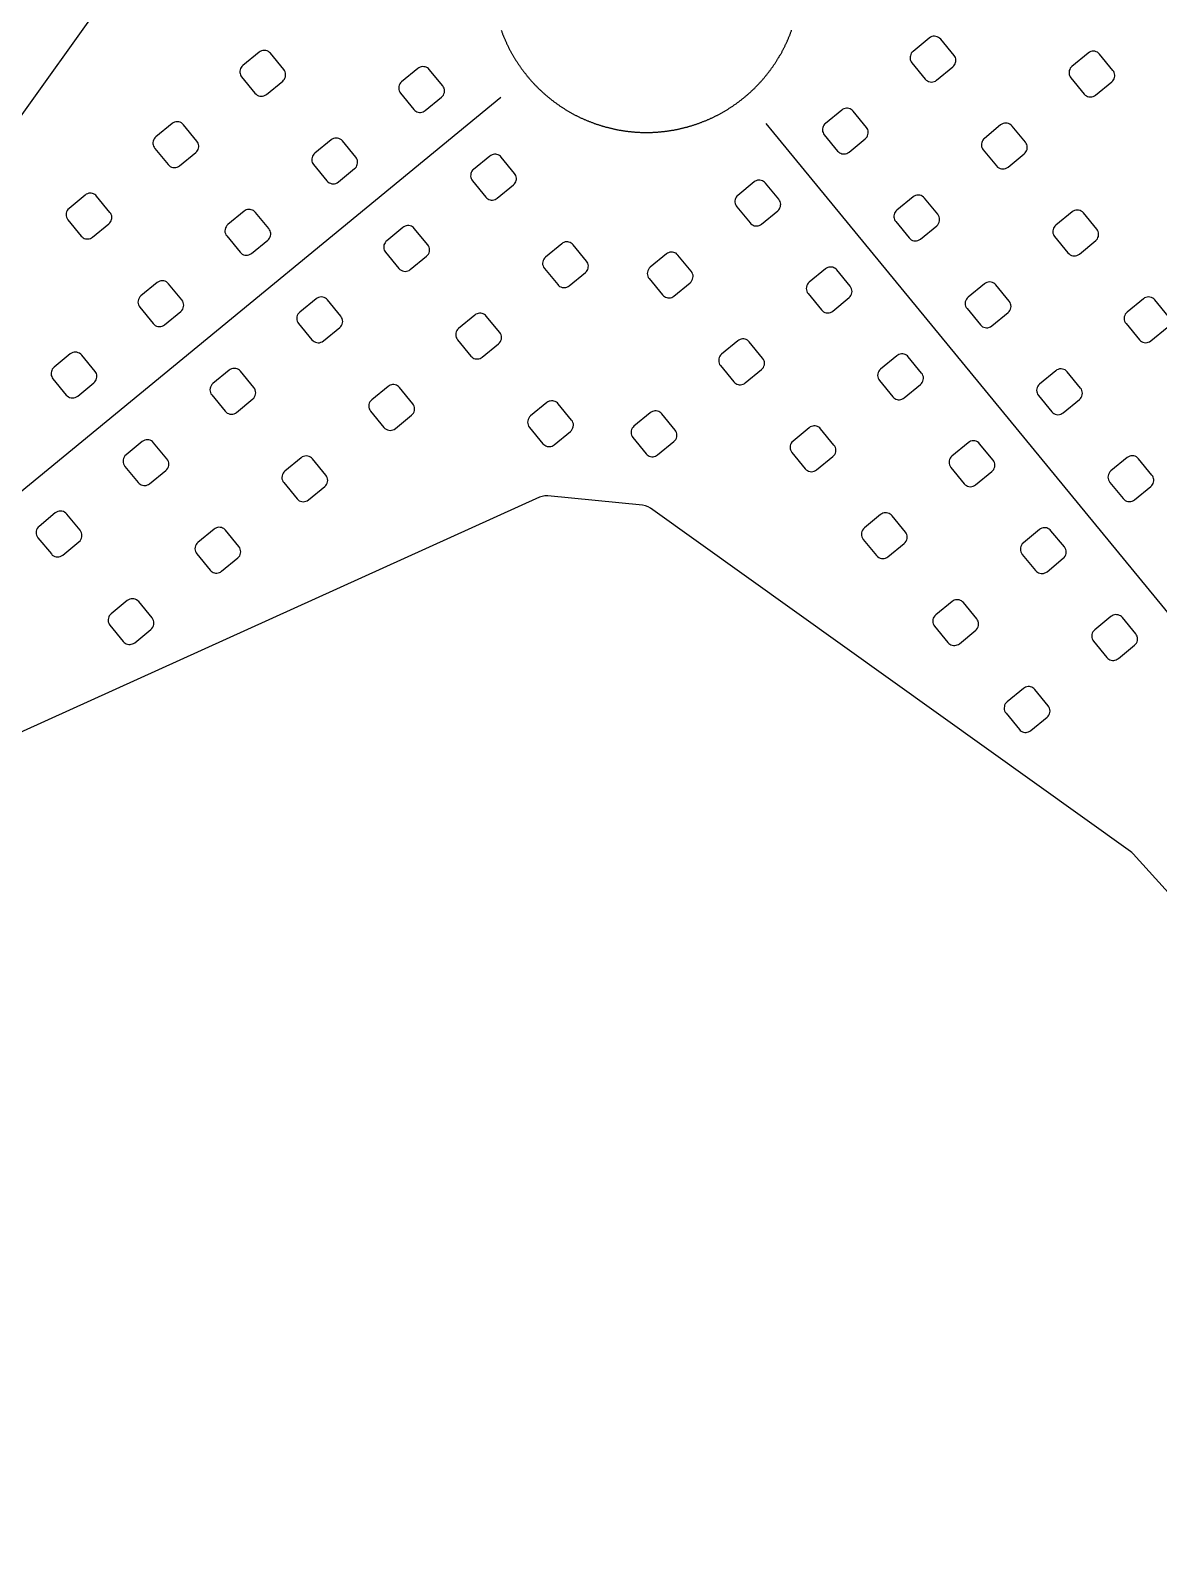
# Model space of a CAD drawing. Header units: millimetres. Extents: x -573 to 573, y -334 to 241.
# Drawn here: x 255.8 to 395.1, y -195 to -6.5 of the extents above; entities that cross this region are included whole.
import ezdxf

# ---------------------------------------------------------------- set-up
doc = ezdxf.new("R2010")
doc.units = ezdxf.units.MM
doc.layers.add('LED_STRIP', color=30, linetype='Continuous')
doc.layers.add('OUTLINE', color=7, linetype='Continuous')

msp = doc.modelspace()

# ---------------------------------------------------------------- linework, layer by layer
at = {"layer": 'LED_STRIP'}
for points in [[(313.87, -14.75), (102.22, -188.61)], [(346.59, -17.96), (520.44, -229.61)]]:
    msp.add_lwpolyline(points, dxfattribs=at)
at = {"layer": 'OUTLINE'}
for points in [[(223.99, -59.8), (266.38, -0.5)], [(313.91, -6.44), (313.93, -6.52), (313.96, -6.59), (313.99, -6.67), (314.02, -6.75), (314.05, -6.83), (314.08, -6.9), (314.11, -6.98), (314.14, -7.06), (314.17, -7.14), (314.2, -7.21), (314.24, -7.29), (314.27, -7.37), (314.3, -7.44), (314.33, -7.52), (314.37, -7.6), (314.4, -7.67), (314.43, -7.75), (314.47, -7.82), (314.5, -7.9), (314.54, -7.98), (314.57, -8.05), (314.61, -8.13), (314.64, -8.2), (314.68, -8.28), (314.71, -8.35), (314.75, -8.43), (314.79, -8.5), (314.82, -8.57), (314.86, -8.65), (314.9, -8.72), (314.94, -8.8), (314.98, -8.87), (315.02, -8.94), (315.05, -9.02), (315.09, -9.09), (315.13, -9.16), (315.17, -9.24), (315.21, -9.31), (315.26, -9.38), (315.3, -9.45), (315.34, -9.52), (315.38, -9.6), (315.42, -9.67), (315.46, -9.74), (315.51, -9.81), (315.55, -9.88), (315.59, -9.95), (315.64, -10.02), (315.68, -10.09), (315.72, -10.17), (315.77, -10.24), (315.81, -10.31), (315.86, -10.38), (315.9, -10.44), (315.95, -10.51), (316, -10.58), (316.04, -10.65), (316.09, -10.72), (316.14, -10.79), (316.18, -10.86), (316.23, -10.93), (316.28, -10.99), (316.33, -11.06), (316.38, -11.13), (316.42, -11.2), (316.47, -11.26), (316.52, -11.33), (316.57, -11.4), (316.62, -11.46), (316.67, -11.53), (316.72, -11.6), (316.77, -11.66), (316.82, -11.73), (316.88, -11.79), (316.93, -11.86), (316.98, -11.92), (317.03, -11.99), (317.08, -12.05), (317.14, -12.12), (317.19, -12.18), (317.24, -12.25), (317.3, -12.31), (317.35, -12.37), (317.4, -12.44), (317.46, -12.5), (317.51, -12.56), (317.57, -12.62), (317.62, -12.69), (317.68, -12.75), (317.73, -12.81), (317.79, -12.87), (317.85, -12.93), (317.9, -12.99), (317.96, -13.05), (318.02, -13.11), (318.07, -13.17), (318.13, -13.23), (318.19, -13.29), (318.25, -13.35), (318.31, -13.41), (318.37, -13.47), (318.42, -13.53), (318.48, -13.59), (318.54, -13.65), (318.6, -13.7), (318.66, -13.76), (318.72, -13.82), (318.78, -13.88), (318.84, -13.93), (318.9, -13.99), (318.97, -14.05), (319.03, -14.1), (319.09, -14.16), (319.15, -14.21), (319.21, -14.27), (319.28, -14.32), (319.34, -14.38), (319.4, -14.43), (319.46, -14.49), (319.53, -14.54), (319.59, -14.59), (319.65, -14.65), (319.72, -14.7), (319.78, -14.75), (319.85, -14.8), (319.91, -14.86), (319.98, -14.91), (320.04, -14.96), (320.11, -15.01), (320.17, -15.06), (320.24, -15.11), (320.31, -15.16), (320.37, -15.21), (320.44, -15.26), (320.5, -15.31), (320.57, -15.36), (320.64, -15.41), (320.71, -15.46), (320.77, -15.51), (320.84, -15.56), (320.91, -15.6), (320.98, -15.65), (321.05, -15.7), (321.11, -15.75), (321.18, -15.79), (321.25, -15.84), (321.32, -15.89), (321.39, -15.93), (321.46, -15.98), (321.53, -16.02), (321.6, -16.07), (321.67, -16.11), (321.74, -16.16), (321.81, -16.2), (321.88, -16.24), (321.95, -16.29), (322.02, -16.33), (322.1, -16.37), (322.17, -16.41), (322.24, -16.46), (322.31, -16.5), (322.38, -16.54), (322.46, -16.58), (322.53, -16.62), (322.6, -16.66), (322.67, -16.7), (322.75, -16.74), (322.82, -16.78), (322.89, -16.82), (322.97, -16.86), (323.04, -16.9), (323.11, -16.94), (323.19, -16.97), (323.26, -17.01), (323.34, -17.05), (323.41, -17.09), (323.48, -17.12), (323.56, -17.16), (323.63, -17.19), (323.71, -17.23), (323.78, -17.27), (323.86, -17.3), (323.94, -17.33), (324.01, -17.37), (324.09, -17.4), (324.16, -17.44), (324.24, -17.47), (324.32, -17.5), (324.39, -17.54), (324.47, -17.57), (324.55, -17.6), (324.62, -17.63), (324.7, -17.66), (324.78, -17.69), (324.85, -17.72), (324.93, -17.75), (325.01, -17.78), (325.09, -17.81), (325.16, -17.84), (325.24, -17.87), (325.32, -17.9), (325.4, -17.93), (325.48, -17.96), (325.56, -17.98), (325.63, -18.01), (325.71, -18.04), (325.79, -18.07), (325.87, -18.09), (325.95, -18.12), (326.03, -18.14), (326.11, -18.17), (326.19, -18.19), (326.27, -18.22), (326.35, -18.24), (326.43, -18.27), (326.51, -18.29), (326.58, -18.31), (326.66, -18.33), (326.74, -18.36), (326.83, -18.38), (326.91, -18.4), (326.99, -18.42), (327.07, -18.44), (327.15, -18.46), (327.23, -18.48), (327.31, -18.5), (327.39, -18.52), (327.47, -18.54), (327.55, -18.56), (327.63, -18.58), (327.71, -18.6), (327.79, -18.62), (327.88, -18.63), (327.96, -18.65), (328.04, -18.67), (328.12, -18.68), (328.2, -18.7), (328.28, -18.72), (328.36, -18.73), (328.45, -18.75), (328.53, -18.76), (328.61, -18.77), (328.69, -18.79), (328.77, -18.8), (328.86, -18.82), (328.94, -18.83), (329.02, -18.84), (329.1, -18.85), (329.18, -18.86), (329.27, -18.88), (329.35, -18.89), (329.43, -18.9), (329.51, -18.91), (329.6, -18.92), (329.68, -18.93), (329.76, -18.94), (329.84, -18.95), (329.93, -18.95), (330.01, -18.96), (330.09, -18.97), (330.18, -18.98), (330.26, -18.98), (330.34, -18.99), (330.42, -19), (330.51, -19), (330.59, -19.01), (330.67, -19.01), (330.76, -19.02), (330.84, -19.02), (330.92, -19.03), (331, -19.03), (331.09, -19.04), (331.17, -19.04), (331.25, -19.04), (331.34, -19.04), (331.42, -19.05), (331.5, -19.05), (331.59, -19.05), (331.67, -19.05), (331.75, -19.05), (331.84, -19.05), (331.92, -19.05), (332, -19.05), (332.09, -19.05), (332.17, -19.05), (332.25, -19.05), (332.33, -19.04), (332.42, -19.04), (332.5, -19.04), (332.58, -19.04), (332.67, -19.03), (332.75, -19.03), (332.83, -19.02), (332.92, -19.02), (333, -19.01), (333.08, -19.01), (333.16, -19), (333.25, -19), (333.33, -18.99), (333.41, -18.98), (333.5, -18.98), (333.58, -18.97), (333.66, -18.96), (333.74, -18.95), (333.83, -18.95), (333.91, -18.94), (333.99, -18.93), (334.07, -18.92), (334.16, -18.91), (334.24, -18.9), (334.32, -18.89), (334.4, -18.88), (334.49, -18.86), (334.57, -18.85), (334.65, -18.84), (334.73, -18.83), (334.82, -18.82), (334.9, -18.8), (334.98, -18.79), (335.06, -18.77), (335.14, -18.76), (335.23, -18.75), (335.31, -18.73), (335.39, -18.72), (335.47, -18.7), (335.55, -18.68), (335.63, -18.67), (335.72, -18.65), (335.8, -18.63), (335.88, -18.62), (335.96, -18.6), (336.04, -18.58), (336.12, -18.56), (336.2, -18.54), (336.28, -18.52), (336.36, -18.5), (336.44, -18.48), (336.53, -18.46), (336.61, -18.44), (336.69, -18.42), (336.77, -18.4), (336.85, -18.38), (336.93, -18.36), (337.01, -18.33), (337.09, -18.31), (337.17, -18.29), (337.25, -18.27), (337.33, -18.24), (337.41, -18.22), (337.48, -18.19), (337.56, -18.17), (337.64, -18.14), (337.72, -18.12), (337.8, -18.09), (337.88, -18.07), (337.96, -18.04), (338.04, -18.01), (338.12, -17.98), (338.19, -17.96), (338.27, -17.93), (338.35, -17.9), (338.43, -17.87), (338.51, -17.84), (338.59, -17.81), (338.66, -17.78), (338.74, -17.75), (338.82, -17.72), (338.89, -17.69), (338.97, -17.66), (339.05, -17.63), (339.13, -17.6), (339.2, -17.57), (339.28, -17.54), (339.36, -17.5), (339.43, -17.47), (339.51, -17.44), (339.58, -17.4), (339.66, -17.37), (339.74, -17.33), (339.81, -17.3), (339.89, -17.27), (339.96, -17.23), (340.04, -17.19), (340.11, -17.16), (340.19, -17.12), (340.26, -17.09), (340.34, -17.05), (340.41, -17.01), (340.48, -16.97), (340.56, -16.94), (340.63, -16.9), (340.71, -16.86), (340.78, -16.82), (340.85, -16.78), (340.93, -16.74), (341, -16.7), (341.07, -16.66), (341.14, -16.62), (341.22, -16.58), (341.29, -16.54), (341.36, -16.5), (341.43, -16.46), (341.5, -16.41), (341.58, -16.37), (341.65, -16.33), (341.72, -16.29), (341.79, -16.24), (341.86, -16.2), (341.93, -16.16), (342, -16.11), (342.07, -16.07), (342.14, -16.02), (342.21, -15.98), (342.28, -15.93), (342.35, -15.89), (342.42, -15.84), (342.49, -15.79), (342.56, -15.75), (342.63, -15.7), (342.69, -15.65), (342.76, -15.6), (342.83, -15.56), (342.9, -15.51), (342.97, -15.46), (343.03, -15.41), (343.1, -15.36), (343.17, -15.31), (343.23, -15.26), (343.3, -15.21), (343.37, -15.16), (343.43, -15.11), (343.5, -15.06), (343.56, -15.01), (343.63, -14.96), (343.69, -14.91), (343.76, -14.86), (343.82, -14.8), (343.89, -14.75), (343.95, -14.7), (344.02, -14.65), (344.08, -14.59), (344.14, -14.54), (344.21, -14.49), (344.27, -14.43), (344.33, -14.38), (344.4, -14.32), (344.46, -14.27), (344.52, -14.21), (344.58, -14.16), (344.64, -14.1), (344.71, -14.05), (344.77, -13.99), (344.83, -13.93), (344.89, -13.88), (344.95, -13.82), (345.01, -13.76), (345.07, -13.7), (345.13, -13.65), (345.19, -13.59), (345.25, -13.53), (345.31, -13.47), (345.36, -13.41), (345.42, -13.35), (345.48, -13.29), (345.54, -13.23), (345.6, -13.17), (345.65, -13.11), (345.71, -13.05), (345.77, -12.99), (345.82, -12.93), (345.88, -12.87), (345.94, -12.81), (345.99, -12.75), (346.05, -12.69), (346.1, -12.62), (346.16, -12.56), (346.21, -12.5), (346.27, -12.44), (346.32, -12.37), (346.38, -12.31), (346.43, -12.25), (346.48, -12.18), (346.54, -12.12), (346.59, -12.05), (346.64, -11.99), (346.69, -11.92), (346.74, -11.86), (346.8, -11.79), (346.85, -11.73), (346.9, -11.66), (346.95, -11.6), (347, -11.53), (347.05, -11.46), (347.1, -11.4), (347.15, -11.33), (347.2, -11.26), (347.25, -11.2), (347.3, -11.13), (347.34, -11.06), (347.39, -10.99), (347.44, -10.93), (347.49, -10.86), (347.54, -10.79), (347.58, -10.72), (347.63, -10.65), (347.68, -10.58), (347.72, -10.51), (347.77, -10.44), (347.81, -10.38), (347.86, -10.31), (347.9, -10.24), (347.95, -10.17), (347.99, -10.09), (348.04, -10.02), (348.08, -9.95), (348.12, -9.88), (348.16, -9.81), (348.21, -9.74), (348.25, -9.67), (348.29, -9.6), (348.33, -9.52), (348.38, -9.45), (348.42, -9.38), (348.46, -9.31), (348.5, -9.24), (348.54, -9.16), (348.58, -9.09), (348.62, -9.02), (348.66, -8.94), (348.69, -8.87), (348.73, -8.8), (348.77, -8.72), (348.81, -8.65), (348.85, -8.57), (348.88, -8.5), (348.92, -8.43), (348.96, -8.35), (348.99, -8.28), (349.03, -8.2), (349.07, -8.13), (349.1, -8.05), (349.14, -7.98), (349.17, -7.9), (349.2, -7.82), (349.24, -7.75), (349.27, -7.67), (349.31, -7.6), (349.34, -7.52), (349.37, -7.44), (349.4, -7.37), (349.44, -7.29), (349.47, -7.21), (349.5, -7.14), (349.53, -7.06), (349.56, -6.98), (349.59, -6.9), (349.62, -6.83), (349.65, -6.75), (349.68, -6.67), (349.71, -6.59), (349.74, -6.52), (349.77, -6.44)], [(396.27, -41.74), (394.62, -39.73), (394.5, -39.61), (394.36, -39.5), (394.2, -39.43), (394.2, -39.43), (394.03, -39.38), (393.86, -39.37), (393.69, -39.38), (393.52, -39.42), (393.36, -39.49), (393.22, -39.59), (391.21, -41.24), (391.08, -41.36), (390.98, -41.51), (390.91, -41.66), (390.86, -41.83), (390.84, -42.01), (390.86, -42.18), (390.9, -42.35), (390.97, -42.51), (391.07, -42.65), (392.72, -44.66), (392.84, -44.78), (392.98, -44.89), (393.14, -44.96), (393.31, -45.01), (393.48, -45.02), (393.66, -45.01), (393.82, -44.97), (393.98, -44.9), (394.13, -44.8), (396.14, -43.15)], [(511.71, -240.39), (391.95, -108.13), (391.8, -107.98), (391.63, -107.85), (332.34, -65.46), (332.04, -65.28), (331.71, -65.16), (331.37, -65.09), (319.65, -63.94), (319.3, -63.94), (318.96, -64), (318.63, -64.11), (252.23, -94.18)]]:
    msp.add_lwpolyline(points, dxfattribs=at)
for points in [[(367.76, -7.23), (367.59, -7.19), (367.41, -7.17), (367.24, -7.18), (367.07, -7.22), (366.91, -7.3), (366.77, -7.4), (364.76, -9.05), (364.65, -9.15), (364.55, -9.28), (364.48, -9.42), (364.43, -9.57), (364.4, -9.72), (364.4, -9.88), (364.42, -10.03), (364.46, -10.18), (364.53, -10.32), (364.62, -10.45), (366.27, -12.46), (366.39, -12.59), (366.54, -12.69), (366.69, -12.76), (366.86, -12.81), (367.03, -12.83), (367.21, -12.81), (367.38, -12.77), (367.54, -12.7), (367.68, -12.6), (369.69, -10.95), (369.8, -10.84), (369.9, -10.72), (369.97, -10.58), (370.02, -10.43), (370.05, -10.27), (370.05, -10.12), (370.03, -9.96), (369.99, -9.81), (369.92, -9.67), (369.83, -9.54), (368.18, -7.53), (368.05, -7.41), (367.91, -7.31), (367.76, -7.23)], [(287.24, -12.18), (287.27, -12.03), (287.27, -11.87), (287.25, -11.71), (287.21, -11.56), (287.14, -11.42), (287.05, -11.29), (285.4, -9.28), (285.28, -9.16), (285.14, -9.06), (284.98, -8.98), (284.81, -8.94), (284.64, -8.92), (284.46, -8.93), (284.29, -8.98), (284.14, -9.05), (283.99, -9.15), (281.98, -10.8), (281.87, -10.91), (281.77, -11.03), (281.7, -11.17), (281.65, -11.32), (281.62, -11.47), (281.62, -11.63), (281.64, -11.78), (281.69, -11.93), (281.75, -12.08), (281.84, -12.2), (283.49, -14.21), (283.62, -14.34), (283.76, -14.44), (283.92, -14.52), (284.08, -14.56), (284.26, -14.58), (284.43, -14.57), (284.6, -14.52), (284.76, -14.45), (284.9, -14.35), (286.91, -12.7), (287.02, -12.59), (287.12, -12.47), (287.19, -12.33), (287.24, -12.18)], [(387.22, -9.03), (387.05, -9.01), (386.87, -9.03), (386.71, -9.07), (386.55, -9.14), (386.4, -9.24), (384.39, -10.89), (384.28, -11), (384.19, -11.13), (384.11, -11.26), (384.06, -11.41), (384.03, -11.57), (384.03, -11.72), (384.05, -11.88), (384.1, -12.03), (384.17, -12.17), (384.26, -12.3), (385.91, -14.31), (386.03, -14.43), (386.17, -14.53), (386.33, -14.61), (386.49, -14.66), (386.67, -14.67), (386.84, -14.66), (387.01, -14.62), (387.17, -14.54), (387.31, -14.45), (389.32, -12.8), (389.44, -12.69), (389.53, -12.56), (389.6, -12.42), (389.66, -12.28), (389.68, -12.12), (389.69, -11.96), (389.66, -11.81), (389.62, -11.66), (389.55, -11.52), (389.46, -11.39), (387.81, -9.38), (387.69, -9.25), (387.55, -9.15), (387.39, -9.08), (387.22, -9.03)], [(306.83, -14.28), (306.88, -14.12), (306.9, -13.94), (306.88, -13.77), (306.84, -13.6), (306.77, -13.44), (306.67, -13.3), (305.02, -11.29), (304.91, -11.17), (304.78, -11.08), (304.65, -11.01), (304.5, -10.95), (304.34, -10.93), (304.19, -10.92), (304.03, -10.95), (303.88, -10.99), (303.74, -11.06), (303.61, -11.15), (301.6, -12.8), (301.48, -12.92), (301.38, -13.06), (301.3, -13.22), (301.25, -13.39), (301.24, -13.56), (301.25, -13.74), (301.29, -13.9), (301.36, -14.06), (301.46, -14.21), (303.11, -16.22), (303.22, -16.33), (303.35, -16.42), (303.49, -16.5), (303.63, -16.55), (303.79, -16.58), (303.95, -16.58), (304.1, -16.56), (304.25, -16.51), (304.39, -16.44), (304.52, -16.35), (306.53, -14.7), (306.65, -14.58), (306.76, -14.44), (306.83, -14.28)], [(356.84, -16.09), (356.68, -16.06), (356.53, -16.06), (356.37, -16.08), (356.22, -16.12), (356.08, -16.19), (355.95, -16.28), (353.94, -17.93), (353.83, -18.04), (353.73, -18.17), (353.66, -18.3), (353.61, -18.45), (353.58, -18.61), (353.58, -18.76), (353.6, -18.92), (353.65, -19.07), (353.71, -19.21), (353.8, -19.34), (355.45, -21.35), (355.56, -21.46), (355.69, -21.56), (355.83, -21.63), (355.97, -21.68), (356.13, -21.71), (356.29, -21.71), (356.44, -21.69), (356.59, -21.64), (356.73, -21.58), (356.86, -21.49), (358.87, -19.84), (358.98, -19.73), (359.08, -19.6), (359.15, -19.46), (359.2, -19.32), (359.23, -19.16), (359.23, -19), (359.21, -18.85), (359.17, -18.7), (359.1, -18.56), (359.01, -18.43), (357.36, -16.42), (357.25, -16.31), (357.12, -16.21), (356.99, -16.14), (356.84, -16.09)], [(276.51, -21), (276.54, -20.84), (276.54, -20.69), (276.52, -20.53), (276.48, -20.38), (276.41, -20.24), (276.32, -20.11), (274.67, -18.1), (274.54, -17.98), (274.4, -17.87), (274.25, -17.8), (274.08, -17.75), (273.9, -17.74), (273.73, -17.75), (273.56, -17.79), (273.4, -17.86), (273.26, -17.96), (271.25, -19.61), (271.14, -19.72), (271.04, -19.85), (270.97, -19.99), (270.92, -20.13), (270.89, -20.29), (270.89, -20.45), (270.91, -20.6), (270.95, -20.75), (271.02, -20.89), (271.11, -21.02), (272.76, -23.03), (272.88, -23.15), (273.03, -23.26), (273.18, -23.33), (273.35, -23.38), (273.52, -23.39), (273.7, -23.38), (273.87, -23.34), (274.03, -23.27), (274.17, -23.17), (276.18, -21.52), (276.29, -21.41), (276.39, -21.28), (276.46, -21.14), (276.51, -21)], [(376.57, -17.96), (376.4, -17.92), (376.23, -17.9), (376.06, -17.91), (375.89, -17.96), (375.73, -18.03), (375.58, -18.13), (373.58, -19.78), (373.46, -19.89), (373.37, -20.01), (373.29, -20.15), (373.24, -20.3), (373.22, -20.45), (373.21, -20.61), (373.23, -20.77), (373.28, -20.92), (373.35, -21.06), (373.44, -21.19), (375.09, -23.19), (375.21, -23.32), (375.35, -23.42), (375.51, -23.5), (375.68, -23.54), (375.85, -23.56), (376.02, -23.55), (376.19, -23.5), (376.35, -23.43), (376.5, -23.33), (378.5, -21.68), (378.62, -21.57), (378.71, -21.45), (378.79, -21.31), (378.84, -21.16), (378.87, -21.01), (378.87, -20.85), (378.85, -20.69), (378.8, -20.54), (378.73, -20.4), (378.64, -20.27), (376.99, -18.27), (376.87, -18.14), (376.73, -18.04), (376.57, -17.96)], [(296.13, -23), (296.16, -22.84), (296.16, -22.69), (296.14, -22.53), (296.09, -22.38), (296.03, -22.24), (295.94, -22.11), (294.29, -20.1), (294.16, -19.98), (294.02, -19.88), (293.86, -19.8), (293.7, -19.76), (293.52, -19.74), (293.35, -19.75), (293.18, -19.79), (293.02, -19.87), (292.88, -19.97), (290.87, -21.62), (290.76, -21.72), (290.66, -21.85), (290.59, -21.99), (290.54, -22.14), (290.51, -22.29), (290.51, -22.45), (290.53, -22.6), (290.57, -22.75), (290.64, -22.89), (290.73, -23.02), (292.38, -25.03), (292.5, -25.16), (292.64, -25.26), (292.8, -25.33), (292.97, -25.38), (293.14, -25.4), (293.32, -25.38), (293.49, -25.34), (293.64, -25.27), (293.79, -25.17), (295.8, -23.52), (295.91, -23.41), (296.01, -23.29), (296.08, -23.15), (296.13, -23)], [(315.75, -25), (315.78, -24.85), (315.78, -24.69), (315.76, -24.53), (315.71, -24.38), (315.64, -24.24), (315.55, -24.11), (313.9, -22.11), (313.8, -21.99), (313.67, -21.9), (313.53, -21.82), (313.38, -21.77), (313.23, -21.75), (313.07, -21.74), (312.92, -21.76), (312.77, -21.81), (312.63, -21.88), (312.5, -21.97), (310.49, -23.62), (310.37, -23.73), (310.28, -23.85), (310.21, -23.99), (310.15, -24.14), (310.13, -24.29), (310.12, -24.45), (310.15, -24.61), (310.19, -24.76), (310.26, -24.9), (310.35, -25.03), (312, -27.03), (312.11, -27.15), (312.23, -27.24), (312.37, -27.32), (312.52, -27.37), (312.67, -27.4), (312.83, -27.4), (312.99, -27.38), (313.14, -27.33), (313.28, -27.26), (313.41, -27.17), (315.42, -25.52), (315.53, -25.41), (315.62, -25.29), (315.7, -25.15), (315.75, -25)], [(346.02, -24.97), (345.86, -24.95), (345.71, -24.94), (345.55, -24.96), (345.4, -25.01), (345.26, -25.08), (345.13, -25.17), (343.12, -26.82), (343.01, -26.93), (342.92, -27.05), (342.84, -27.19), (342.79, -27.34), (342.76, -27.49), (342.76, -27.65), (342.78, -27.81), (342.83, -27.96), (342.9, -28.1), (342.99, -28.23), (344.64, -30.23), (344.74, -30.35), (344.87, -30.44), (345.01, -30.52), (345.16, -30.57), (345.31, -30.6), (345.47, -30.6), (345.62, -30.58), (345.77, -30.53), (345.91, -30.46), (346.04, -30.37), (348.05, -28.72), (348.17, -28.61), (348.26, -28.49), (348.33, -28.35), (348.39, -28.2), (348.41, -28.05), (348.42, -27.89), (348.39, -27.73), (348.35, -27.58), (348.28, -27.44), (348.19, -27.31), (346.54, -25.31), (346.43, -25.19), (346.31, -25.1), (346.17, -25.02), (346.02, -24.97)], [(265.78, -29.81), (265.81, -29.66), (265.81, -29.5), (265.79, -29.35), (265.74, -29.2), (265.67, -29.05), (265.58, -28.93), (263.93, -26.92), (263.83, -26.8), (263.7, -26.71), (263.56, -26.63), (263.41, -26.58), (263.26, -26.56), (263.1, -26.55), (262.95, -26.57), (262.8, -26.62), (262.66, -26.69), (262.53, -26.78), (260.52, -28.43), (260.39, -28.55), (260.29, -28.69), (260.22, -28.85), (260.17, -29.02), (260.15, -29.19), (260.17, -29.36), (260.21, -29.53), (260.28, -29.69), (260.38, -29.84), (262.03, -31.85), (262.14, -31.96), (262.26, -32.05), (262.4, -32.13), (262.55, -32.18), (262.71, -32.21), (262.86, -32.21), (263.02, -32.19), (263.17, -32.14), (263.31, -32.07), (263.44, -31.98), (265.45, -30.33), (265.56, -30.22), (265.65, -30.1), (265.73, -29.96), (265.78, -29.81)], [(365.75, -26.85), (365.59, -26.8), (365.41, -26.79), (365.24, -26.8), (365.07, -26.84), (364.91, -26.92), (364.77, -27.01), (362.76, -28.66), (362.64, -28.77), (362.55, -28.9), (362.48, -29.04), (362.42, -29.18), (362.4, -29.34), (362.39, -29.5), (362.42, -29.65), (362.46, -29.8), (362.53, -29.94), (362.62, -30.07), (364.27, -32.08), (364.39, -32.21), (364.53, -32.31), (364.69, -32.38), (364.86, -32.43), (365.03, -32.45), (365.21, -32.43), (365.37, -32.39), (365.53, -32.32), (365.68, -32.22), (367.69, -30.57), (367.81, -30.45), (367.91, -30.3), (367.99, -30.15), (368.03, -29.98), (368.05, -29.81), (368.04, -29.63), (367.99, -29.46), (367.92, -29.3), (367.82, -29.16), (366.17, -27.15), (366.05, -27.03), (365.91, -26.93), (365.75, -26.85)], [(285.43, -31.66), (285.43, -31.5), (285.41, -31.35), (285.36, -31.2), (285.29, -31.06), (285.2, -30.93), (283.55, -28.92), (283.44, -28.81), (283.32, -28.71), (283.18, -28.64), (283.03, -28.59), (282.88, -28.56), (282.72, -28.56), (282.57, -28.58), (282.42, -28.62), (282.27, -28.69), (282.15, -28.78), (280.14, -30.43), (280.01, -30.55), (279.91, -30.69), (279.84, -30.85), (279.79, -31.02), (279.77, -31.19), (279.78, -31.37), (279.83, -31.54), (279.9, -31.69), (280, -31.84), (281.65, -33.85), (281.77, -33.97), (281.91, -34.07), (282.07, -34.15), (282.24, -34.2), (282.41, -34.21), (282.58, -34.2), (282.75, -34.16), (282.91, -34.08), (283.06, -33.99), (285.07, -32.34), (285.18, -32.23), (285.27, -32.1), (285.35, -31.96), (285.4, -31.81), (285.43, -31.66)], [(385.39, -28.7), (385.22, -28.65), (385.05, -28.63), (384.87, -28.65), (384.7, -28.69), (384.54, -28.76), (384.4, -28.86), (382.39, -30.51), (382.28, -30.62), (382.18, -30.74), (382.11, -30.88), (382.06, -31.03), (382.03, -31.19), (382.03, -31.34), (382.05, -31.5), (382.1, -31.65), (382.16, -31.79), (382.25, -31.92), (383.9, -33.93), (384.03, -34.05), (384.17, -34.15), (384.32, -34.23), (384.49, -34.28), (384.67, -34.29), (384.84, -34.28), (385.01, -34.24), (385.17, -34.16), (385.31, -34.07), (387.32, -32.41), (387.43, -32.31), (387.53, -32.18), (387.6, -32.04), (387.65, -31.89), (387.68, -31.74), (387.68, -31.58), (387.66, -31.43), (387.62, -31.28), (387.55, -31.14), (387.46, -31.01), (385.81, -29), (385.69, -28.87), (385.54, -28.77), (385.39, -28.7)], [(305.03, -33.75), (305.05, -33.58), (305.04, -33.4), (304.99, -33.23), (304.92, -33.07), (304.82, -32.93), (303.17, -30.92), (303.06, -30.81), (302.94, -30.71), (302.8, -30.64), (302.65, -30.59), (302.5, -30.56), (302.34, -30.56), (302.18, -30.58), (302.03, -30.63), (301.89, -30.69), (301.76, -30.78), (299.76, -32.43), (299.64, -32.54), (299.55, -32.67), (299.47, -32.81), (299.42, -32.95), (299.39, -33.11), (299.39, -33.27), (299.41, -33.42), (299.46, -33.57), (299.53, -33.71), (299.62, -33.84), (301.27, -35.85), (301.39, -35.97), (301.53, -36.08), (301.69, -36.15), (301.86, -36.2), (302.03, -36.22), (302.2, -36.2), (302.37, -36.16), (302.53, -36.09), (302.67, -35.99), (304.68, -34.34), (304.81, -34.22), (304.91, -34.07), (304.99, -33.92), (305.03, -33.75)], [(324.64, -35.82), (324.66, -35.67), (324.67, -35.51), (324.64, -35.35), (324.6, -35.2), (324.53, -35.06), (324.44, -34.93), (322.79, -32.92), (322.68, -32.81), (322.56, -32.72), (322.42, -32.64), (322.27, -32.59), (322.12, -32.56), (321.96, -32.56), (321.8, -32.58), (321.65, -32.63), (321.51, -32.7), (321.38, -32.79), (319.37, -34.44), (319.25, -34.56), (319.15, -34.7), (319.07, -34.86), (319.03, -35.03), (319.01, -35.2), (319.02, -35.37), (319.07, -35.54), (319.14, -35.7), (319.24, -35.84), (320.89, -37.85), (320.99, -37.97), (321.12, -38.06), (321.26, -38.13), (321.41, -38.19), (321.56, -38.21), (321.72, -38.22), (321.87, -38.19), (322.02, -38.15), (322.16, -38.08), (322.29, -37.99), (324.3, -36.34), (324.42, -36.23), (324.51, -36.11), (324.58, -35.97), (324.64, -35.82)], [(335.2, -33.86), (335.05, -33.83), (334.89, -33.83), (334.73, -33.85), (334.58, -33.9), (334.44, -33.96), (334.31, -34.05), (332.31, -35.7), (332.18, -35.83), (332.08, -35.97), (332, -36.13), (331.96, -36.29), (331.94, -36.47), (331.95, -36.64), (332, -36.81), (332.07, -36.97), (332.17, -37.11), (333.82, -39.12), (333.93, -39.23), (334.05, -39.33), (334.19, -39.4), (334.34, -39.45), (334.49, -39.48), (334.65, -39.48), (334.8, -39.46), (334.96, -39.42), (335.1, -39.35), (335.22, -39.26), (337.23, -37.61), (337.36, -37.49), (337.46, -37.34), (337.54, -37.19), (337.58, -37.02), (337.6, -36.85), (337.59, -36.67), (337.54, -36.5), (337.47, -36.34), (337.37, -36.2), (335.72, -34.19), (335.61, -34.08), (335.49, -33.98), (335.35, -33.91), (335.2, -33.86)], [(354.84, -35.71), (354.68, -35.68), (354.52, -35.67), (354.37, -35.7), (354.22, -35.74), (354.08, -35.81), (353.95, -35.9), (351.94, -37.55), (351.81, -37.67), (351.71, -37.81), (351.64, -37.97), (351.59, -38.14), (351.57, -38.31), (351.59, -38.49), (351.63, -38.66), (351.7, -38.81), (351.8, -38.96), (353.45, -40.97), (353.57, -41.09), (353.72, -41.19), (353.87, -41.27), (354.04, -41.32), (354.21, -41.33), (354.39, -41.32), (354.56, -41.28), (354.72, -41.2), (354.86, -41.11), (356.87, -39.45), (356.99, -39.33), (357.09, -39.19), (357.17, -39.03), (357.22, -38.87), (357.23, -38.69), (357.22, -38.52), (357.18, -38.35), (357.1, -38.19), (357.01, -38.05), (355.36, -36.04), (355.25, -35.93), (355.12, -35.83), (354.98, -35.76), (354.84, -35.71)], [(274.63, -40.73), (274.68, -40.56), (274.7, -40.39), (274.68, -40.22), (274.64, -40.05), (274.57, -39.89), (274.47, -39.74), (272.82, -37.73), (272.7, -37.61), (272.56, -37.51), (272.4, -37.43), (272.23, -37.39), (272.06, -37.37), (271.88, -37.38), (271.72, -37.43), (271.56, -37.5), (271.41, -37.6), (269.4, -39.25), (269.28, -39.37), (269.18, -39.51), (269.1, -39.67), (269.06, -39.84), (269.04, -40.01), (269.05, -40.18), (269.1, -40.35), (269.17, -40.51), (269.27, -40.65), (270.92, -42.66), (271.04, -42.79), (271.18, -42.89), (271.34, -42.96), (271.51, -43.01), (271.68, -43.03), (271.85, -43.02), (272.02, -42.97), (272.18, -42.9), (272.32, -42.8), (274.33, -41.15), (274.46, -41.03), (274.56, -40.89), (274.63, -40.73)], [(374.57, -37.58), (374.4, -37.54), (374.23, -37.52), (374.05, -37.53), (373.88, -37.58), (373.73, -37.65), (373.58, -37.75), (371.57, -39.4), (371.45, -39.52), (371.35, -39.66), (371.27, -39.82), (371.22, -39.99), (371.21, -40.16), (371.22, -40.33), (371.26, -40.5), (371.34, -40.66), (371.44, -40.8), (373.09, -42.81), (373.21, -42.94), (373.35, -43.04), (373.51, -43.11), (373.67, -43.16), (373.85, -43.18), (374.02, -43.17), (374.19, -43.12), (374.35, -43.05), (374.49, -42.95), (376.5, -41.3), (376.63, -41.18), (376.73, -41.04), (376.8, -40.88), (376.85, -40.71), (376.87, -40.54), (376.85, -40.36), (376.81, -40.2), (376.74, -40.04), (376.64, -39.89), (374.99, -37.88), (374.87, -37.76), (374.73, -37.66), (374.57, -37.58)], [(294.3, -42.56), (294.32, -42.39), (294.3, -42.22), (294.26, -42.05), (294.19, -41.89), (294.09, -41.75), (292.44, -39.74), (292.32, -39.61), (292.18, -39.51), (292.02, -39.44), (291.85, -39.39), (291.68, -39.37), (291.5, -39.39), (291.33, -39.43), (291.18, -39.5), (291.03, -39.6), (289.02, -41.25), (288.9, -41.37), (288.8, -41.51), (288.72, -41.67), (288.67, -41.84), (288.66, -42.01), (288.67, -42.19), (288.71, -42.35), (288.79, -42.51), (288.88, -42.66), (290.53, -44.67), (290.66, -44.79), (290.8, -44.89), (290.96, -44.97), (291.12, -45.01), (291.3, -45.03), (291.47, -45.02), (291.64, -44.97), (291.8, -44.9), (291.94, -44.8), (293.95, -43.15), (294.08, -43.03), (294.18, -42.89), (294.25, -42.73), (294.3, -42.56)], [(313.87, -44.74), (313.92, -44.57), (313.94, -44.39), (313.92, -44.22), (313.88, -44.05), (313.81, -43.89), (313.71, -43.75), (312.06, -41.74), (311.95, -41.63), (311.82, -41.53), (311.69, -41.46), (311.54, -41.41), (311.38, -41.38), (311.23, -41.38), (311.07, -41.4), (310.92, -41.44), (310.78, -41.51), (310.65, -41.6), (308.64, -43.25), (308.52, -43.37), (308.42, -43.52), (308.34, -43.67), (308.29, -43.84), (308.28, -44.01), (308.29, -44.19), (308.33, -44.36), (308.4, -44.52), (308.5, -44.66), (310.15, -46.67), (310.26, -46.78), (310.39, -46.88), (310.53, -46.95), (310.67, -47), (310.83, -47.03), (310.99, -47.03), (311.14, -47.01), (311.29, -46.96), (311.43, -46.9), (311.56, -46.81), (313.57, -45.16), (313.69, -45.03), (313.8, -44.89), (313.87, -44.74)], [(344.02, -44.59), (343.86, -44.56), (343.71, -44.56), (343.55, -44.58), (343.4, -44.63), (343.26, -44.7), (343.13, -44.79), (341.12, -46.44), (341, -46.56), (340.89, -46.7), (340.82, -46.86), (340.77, -47.03), (340.76, -47.2), (340.77, -47.37), (340.81, -47.54), (340.88, -47.7), (340.98, -47.84), (342.63, -49.85), (342.74, -49.97), (342.87, -50.06), (343.01, -50.13), (343.15, -50.19), (343.31, -50.21), (343.47, -50.22), (343.62, -50.2), (343.77, -50.15), (343.91, -50.08), (344.04, -49.99), (346.05, -48.34), (346.17, -48.22), (346.28, -48.08), (346.35, -47.92), (346.4, -47.75), (346.41, -47.58), (346.4, -47.4), (346.36, -47.24), (346.29, -47.08), (346.19, -46.93), (344.54, -44.92), (344.43, -44.81), (344.3, -44.72), (344.17, -44.64), (344.02, -44.59)], [(263.93, -49.45), (263.96, -49.29), (263.96, -49.13), (263.94, -48.98), (263.9, -48.83), (263.83, -48.69), (263.74, -48.56), (262.09, -46.55), (261.97, -46.43), (261.82, -46.32), (261.67, -46.25), (261.5, -46.2), (261.33, -46.19), (261.15, -46.2), (260.98, -46.24), (260.82, -46.31), (260.68, -46.41), (258.67, -48.06), (258.56, -48.17), (258.46, -48.3), (258.39, -48.44), (258.34, -48.58), (258.31, -48.74), (258.31, -48.89), (258.33, -49.05), (258.38, -49.2), (258.44, -49.34), (258.53, -49.47), (260.18, -51.48), (260.31, -51.6), (260.45, -51.71), (260.6, -51.78), (260.77, -51.83), (260.95, -51.84), (261.12, -51.83), (261.29, -51.79), (261.45, -51.72), (261.59, -51.62), (263.6, -49.97), (263.71, -49.86), (263.81, -49.73), (263.88, -49.59), (263.93, -49.45)], [(363.65, -46.44), (363.5, -46.41), (363.34, -46.41), (363.18, -46.43), (363.03, -46.47), (362.89, -46.54), (362.76, -46.63), (360.75, -48.28), (360.63, -48.4), (360.53, -48.55), (360.45, -48.7), (360.41, -48.87), (360.39, -49.05), (360.4, -49.22), (360.45, -49.39), (360.52, -49.55), (360.62, -49.69), (362.27, -51.7), (362.38, -51.81), (362.5, -51.91), (362.64, -51.98), (362.79, -52.03), (362.94, -52.06), (363.1, -52.06), (363.25, -52.04), (363.4, -52), (363.55, -51.93), (363.67, -51.84), (365.68, -50.19), (365.81, -50.07), (365.91, -49.92), (365.99, -49.77), (366.03, -49.6), (366.05, -49.42), (366.04, -49.25), (365.99, -49.08), (365.92, -48.92), (365.82, -48.78), (364.17, -46.77), (364.06, -46.66), (363.94, -46.56), (363.8, -46.49), (363.65, -46.44)], [(283.57, -51.38), (283.58, -51.21), (283.57, -51.03), (283.53, -50.86), (283.46, -50.71), (283.36, -50.56), (281.71, -48.55), (281.58, -48.43), (281.44, -48.33), (281.29, -48.25), (281.12, -48.2), (280.94, -48.19), (280.77, -48.2), (280.6, -48.24), (280.44, -48.32), (280.3, -48.41), (278.29, -50.07), (278.17, -50.19), (278.06, -50.33), (277.99, -50.49), (277.94, -50.65), (277.92, -50.83), (277.94, -51), (277.98, -51.17), (278.05, -51.33), (278.15, -51.47), (279.8, -53.48), (279.92, -53.61), (280.07, -53.71), (280.22, -53.78), (280.39, -53.83), (280.56, -53.85), (280.74, -53.83), (280.91, -53.79), (281.07, -53.72), (281.21, -53.62), (283.22, -51.97), (283.34, -51.85), (283.45, -51.71), (283.52, -51.55), (283.57, -51.38)], [(383.38, -48.32), (383.22, -48.27), (383.04, -48.25), (382.87, -48.26), (382.7, -48.31), (382.54, -48.38), (382.4, -48.48), (380.39, -50.13), (380.26, -50.25), (380.16, -50.39), (380.09, -50.55), (380.04, -50.72), (380.02, -50.89), (380.04, -51.07), (380.08, -51.23), (380.15, -51.39), (380.25, -51.54), (381.9, -53.55), (382.02, -53.67), (382.16, -53.77), (382.32, -53.85), (382.49, -53.89), (382.66, -53.91), (382.84, -53.9), (383.01, -53.85), (383.16, -53.78), (383.31, -53.68), (385.32, -52.03), (385.44, -51.91), (385.54, -51.77), (385.62, -51.61), (385.67, -51.44), (385.68, -51.27), (385.67, -51.1), (385.63, -50.93), (385.55, -50.77), (385.46, -50.63), (383.81, -48.62), (383.68, -48.49), (383.54, -48.39), (383.38, -48.32)], [(303.19, -53.38), (303.2, -53.21), (303.19, -53.04), (303.15, -52.87), (303.07, -52.71), (302.98, -52.56), (301.33, -50.56), (301.22, -50.44), (301.09, -50.35), (300.95, -50.27), (300.8, -50.22), (300.65, -50.19), (300.49, -50.19), (300.34, -50.21), (300.19, -50.26), (300.05, -50.33), (299.92, -50.42), (297.91, -52.07), (297.78, -52.19), (297.68, -52.33), (297.61, -52.49), (297.56, -52.66), (297.54, -52.83), (297.56, -53), (297.6, -53.17), (297.67, -53.33), (297.77, -53.48), (299.42, -55.48), (299.54, -55.61), (299.68, -55.71), (299.84, -55.79), (300.01, -55.83), (300.18, -55.85), (300.36, -55.84), (300.53, -55.79), (300.68, -55.72), (300.83, -55.62), (302.84, -53.97), (302.96, -53.85), (303.06, -53.71), (303.14, -53.55), (303.19, -53.38)], [(322.76, -55.55), (322.8, -55.39), (322.82, -55.21), (322.81, -55.04), (322.76, -54.87), (322.69, -54.71), (322.59, -54.57), (320.94, -52.56), (320.84, -52.44), (320.71, -52.35), (320.57, -52.28), (320.42, -52.23), (320.27, -52.2), (320.11, -52.19), (319.96, -52.22), (319.81, -52.26), (319.67, -52.33), (319.54, -52.42), (317.53, -54.07), (317.4, -54.19), (317.3, -54.33), (317.23, -54.49), (317.18, -54.66), (317.16, -54.83), (317.18, -55.01), (317.22, -55.18), (317.29, -55.33), (317.39, -55.48), (319.04, -57.49), (319.15, -57.6), (319.27, -57.69), (319.41, -57.77), (319.56, -57.82), (319.71, -57.85), (319.87, -57.85), (320.03, -57.83), (320.18, -57.78), (320.32, -57.71), (320.45, -57.62), (322.46, -55.97), (322.58, -55.85), (322.68, -55.71), (322.76, -55.55)], [(333.2, -53.48), (333.04, -53.45), (332.89, -53.45), (332.73, -53.47), (332.58, -53.51), (332.44, -53.58), (332.31, -53.67), (330.3, -55.32), (330.18, -55.44), (330.08, -55.59), (330, -55.74), (329.95, -55.91), (329.94, -56.09), (329.95, -56.26), (329.99, -56.43), (330.07, -56.59), (330.16, -56.73), (331.81, -58.74), (331.92, -58.85), (332.05, -58.95), (332.19, -59.02), (332.34, -59.07), (332.49, -59.1), (332.65, -59.1), (332.8, -59.08), (332.95, -59.04), (333.09, -58.97), (333.22, -58.88), (335.23, -57.23), (335.36, -57.11), (335.46, -56.96), (335.53, -56.81), (335.58, -56.64), (335.6, -56.46), (335.58, -56.29), (335.54, -56.12), (335.47, -55.96), (335.37, -55.82), (333.72, -53.81), (333.61, -53.7), (333.49, -53.6), (333.35, -53.53), (333.2, -53.48)], [(352.83, -55.32), (352.68, -55.3), (352.52, -55.29), (352.37, -55.31), (352.22, -55.36), (352.07, -55.43), (351.95, -55.52), (349.94, -57.17), (349.81, -57.29), (349.71, -57.43), (349.64, -57.59), (349.59, -57.76), (349.57, -57.93), (349.58, -58.11), (349.63, -58.27), (349.7, -58.43), (349.8, -58.58), (351.45, -60.59), (351.57, -60.71), (351.71, -60.81), (351.87, -60.89), (352.04, -60.93), (352.21, -60.95), (352.38, -60.94), (352.55, -60.89), (352.71, -60.82), (352.86, -60.72), (354.87, -59.07), (354.99, -58.95), (355.09, -58.81), (355.17, -58.65), (355.21, -58.48), (355.23, -58.31), (355.22, -58.14), (355.17, -57.97), (355.1, -57.81), (355, -57.67), (353.35, -55.66), (353.24, -55.54), (353.12, -55.45), (352.98, -55.38), (352.83, -55.32)], [(272.79, -60.36), (272.83, -60.2), (272.85, -60.02), (272.84, -59.85), (272.8, -59.68), (272.72, -59.52), (272.62, -59.38), (270.97, -57.37), (270.85, -57.24), (270.71, -57.14), (270.55, -57.07), (270.39, -57.02), (270.21, -57), (270.04, -57.02), (269.87, -57.06), (269.71, -57.13), (269.57, -57.23), (267.56, -58.88), (267.43, -59), (267.33, -59.14), (267.26, -59.3), (267.21, -59.47), (267.19, -59.64), (267.21, -59.82), (267.25, -59.99), (267.32, -60.14), (267.42, -60.29), (269.07, -62.3), (269.18, -62.41), (269.3, -62.51), (269.44, -62.58), (269.59, -62.63), (269.75, -62.66), (269.9, -62.66), (270.06, -62.64), (270.21, -62.59), (270.35, -62.53), (270.48, -62.44), (272.49, -60.79), (272.61, -60.66), (272.71, -60.52), (272.79, -60.36)], [(372.57, -57.2), (372.4, -57.15), (372.22, -57.14), (372.05, -57.15), (371.88, -57.19), (371.72, -57.27), (371.58, -57.37), (369.57, -59.02), (369.45, -59.14), (369.34, -59.28), (369.27, -59.44), (369.22, -59.6), (369.21, -59.78), (369.22, -59.95), (369.26, -60.12), (369.33, -60.28), (369.43, -60.42), (371.08, -62.43), (371.2, -62.56), (371.35, -62.66), (371.5, -62.73), (371.67, -62.78), (371.85, -62.8), (372.02, -62.78), (372.19, -62.74), (372.35, -62.67), (372.49, -62.57), (374.5, -60.92), (374.62, -60.8), (374.73, -60.66), (374.8, -60.5), (374.85, -60.33), (374.86, -60.16), (374.85, -59.98), (374.81, -59.81), (374.74, -59.66), (374.64, -59.51), (372.99, -57.5), (372.87, -57.38), (372.72, -57.28), (372.57, -57.2)], [(292.41, -62.37), (292.45, -62.2), (292.47, -62.03), (292.46, -61.85), (292.41, -61.68), (292.34, -61.52), (292.24, -61.38), (290.59, -59.37), (290.47, -59.25), (290.33, -59.15), (290.17, -59.07), (290, -59.02), (289.83, -59.01), (289.66, -59.02), (289.49, -59.06), (289.33, -59.13), (289.19, -59.23), (287.18, -60.88), (287.05, -61.01), (286.95, -61.15), (286.88, -61.3), (286.83, -61.47), (286.81, -61.65), (286.82, -61.82), (286.87, -61.99), (286.94, -62.15), (287.04, -62.29), (288.69, -64.3), (288.81, -64.42), (288.95, -64.53), (289.11, -64.6), (289.28, -64.65), (289.45, -64.67), (289.62, -64.65), (289.79, -64.61), (289.95, -64.54), (290.1, -64.44), (292.11, -62.79), (292.23, -62.67), (292.33, -62.52), (292.41, -62.37)], [(392.03, -59), (391.86, -58.98), (391.68, -59), (391.52, -59.04), (391.36, -59.11), (391.21, -59.21), (389.2, -60.86), (389.08, -60.98), (388.98, -61.13), (388.9, -61.28), (388.86, -61.45), (388.84, -61.62), (388.85, -61.8), (388.9, -61.97), (388.97, -62.13), (389.07, -62.27), (390.72, -64.28), (390.84, -64.4), (390.98, -64.5), (391.14, -64.58), (391.31, -64.63), (391.48, -64.64), (391.65, -64.63), (391.82, -64.59), (391.98, -64.51), (392.12, -64.42), (394.13, -62.77), (394.25, -62.66), (394.34, -62.53), (394.41, -62.39), (394.47, -62.25), (394.49, -62.09), (394.5, -61.93), (394.48, -61.78), (394.43, -61.63), (394.36, -61.49), (394.27, -61.36), (392.62, -59.35), (392.5, -59.22), (392.36, -59.12), (392.2, -59.05), (392.03, -59)], [(262.06, -69.18), (262.1, -69.01), (262.12, -68.84), (262.11, -68.66), (262.06, -68.5), (261.99, -68.34), (261.89, -68.19), (260.24, -66.18), (260.12, -66.06), (259.98, -65.96), (259.82, -65.88), (259.65, -65.84), (259.48, -65.82), (259.31, -65.83), (259.14, -65.88), (258.98, -65.95), (258.83, -66.05), (256.83, -67.7), (256.7, -67.82), (256.6, -67.96), (256.52, -68.12), (256.48, -68.29), (256.46, -68.46), (256.47, -68.63), (256.52, -68.8), (256.59, -68.96), (256.69, -69.1), (258.34, -71.11), (258.46, -71.24), (258.6, -71.34), (258.76, -71.41), (258.93, -71.46), (259.1, -71.48), (259.27, -71.47), (259.44, -71.42), (259.6, -71.35), (259.75, -71.25), (261.75, -69.6), (261.88, -69.48), (261.98, -69.34), (262.06, -69.18)], [(281.67, -71.18), (281.72, -71.01), (281.74, -70.84), (281.72, -70.67), (281.68, -70.5), (281.61, -70.34), (281.51, -70.2), (279.86, -68.19), (279.75, -68.07), (279.63, -67.98), (279.49, -67.91), (279.34, -67.85), (279.19, -67.83), (279.03, -67.82), (278.87, -67.84), (278.72, -67.89), (278.58, -67.96), (278.45, -68.05), (276.44, -69.7), (276.32, -69.82), (276.22, -69.96), (276.14, -70.12), (276.1, -70.29), (276.08, -70.46), (276.09, -70.64), (276.14, -70.8), (276.21, -70.96), (276.31, -71.11), (277.96, -73.12), (278.07, -73.23), (278.19, -73.32), (278.33, -73.4), (278.48, -73.45), (278.63, -73.48), (278.79, -73.48), (278.94, -73.46), (279.09, -73.41), (279.24, -73.34), (279.36, -73.25), (281.37, -71.6), (281.5, -71.48), (281.6, -71.34), (281.67, -71.18)], [(361.65, -66.06), (361.49, -66.03), (361.34, -66.03), (361.18, -66.05), (361.03, -66.09), (360.89, -66.16), (360.76, -66.25), (358.75, -67.9), (358.63, -68.02), (358.53, -68.17), (358.45, -68.32), (358.4, -68.49), (358.39, -68.66), (358.4, -68.84), (358.44, -69.01), (358.52, -69.17), (358.61, -69.31), (360.26, -71.32), (360.39, -71.44), (360.53, -71.54), (360.69, -71.62), (360.85, -71.67), (361.03, -71.68), (361.2, -71.67), (361.37, -71.63), (361.53, -71.55), (361.67, -71.46), (363.68, -69.81), (363.81, -69.68), (363.91, -69.54), (363.98, -69.38), (364.03, -69.22), (364.05, -69.04), (364.03, -68.87), (363.99, -68.7), (363.92, -68.54), (363.82, -68.4), (362.17, -66.39), (362.06, -66.28), (361.93, -66.18), (361.8, -66.11), (361.65, -66.06)], [(381.28, -67.9), (381.13, -67.87), (380.97, -67.87), (380.82, -67.89), (380.67, -67.94), (380.52, -68.01), (380.4, -68.1), (378.39, -69.75), (378.26, -69.87), (378.16, -70.01), (378.08, -70.17), (378.04, -70.34), (378.02, -70.51), (378.03, -70.68), (378.08, -70.85), (378.15, -71.01), (378.25, -71.16), (379.9, -73.16), (380.01, -73.28), (380.13, -73.37), (380.27, -73.45), (380.42, -73.5), (380.57, -73.52), (380.73, -73.53), (380.89, -73.51), (381.04, -73.46), (381.18, -73.39), (381.31, -73.3), (383.32, -71.65), (383.44, -71.53), (383.54, -71.39), (383.62, -71.23), (383.66, -71.06), (383.68, -70.89), (383.67, -70.72), (383.62, -70.55), (383.55, -70.39), (383.45, -70.24), (381.8, -68.24), (381.69, -68.12), (381.57, -68.03), (381.43, -67.95), (381.28, -67.9)], [(270.94, -80), (270.99, -79.83), (271.01, -79.66), (270.99, -79.48), (270.95, -79.31), (270.88, -79.16), (270.78, -79.01), (269.13, -77), (269.01, -76.88), (268.86, -76.78), (268.71, -76.7), (268.54, -76.65), (268.37, -76.64), (268.19, -76.65), (268.02, -76.69), (267.86, -76.77), (267.72, -76.86), (265.71, -78.51), (265.6, -78.62), (265.5, -78.75), (265.43, -78.89), (265.38, -79.04), (265.35, -79.19), (265.35, -79.35), (265.37, -79.5), (265.42, -79.65), (265.48, -79.79), (265.57, -79.92), (267.22, -81.93), (267.33, -82.04), (267.46, -82.14), (267.6, -82.21), (267.74, -82.26), (267.9, -82.29), (268.06, -82.29), (268.21, -82.27), (268.36, -82.23), (268.5, -82.16), (268.63, -82.07), (270.64, -80.42), (270.77, -80.3), (270.87, -80.16), (270.94, -80)], [(370.46, -76.79), (370.31, -76.76), (370.15, -76.76), (370, -76.78), (369.85, -76.83), (369.71, -76.89), (369.58, -76.98), (367.57, -78.63), (367.44, -78.76), (367.34, -78.9), (367.27, -79.05), (367.22, -79.22), (367.2, -79.4), (367.22, -79.57), (367.26, -79.74), (367.33, -79.9), (367.43, -80.04), (369.08, -82.05), (369.19, -82.16), (369.31, -82.26), (369.45, -82.33), (369.6, -82.38), (369.76, -82.41), (369.91, -82.41), (370.07, -82.39), (370.22, -82.35), (370.36, -82.28), (370.49, -82.19), (372.5, -80.54), (372.62, -80.42), (372.72, -80.27), (372.8, -80.12), (372.85, -79.95), (372.86, -79.78), (372.85, -79.6), (372.81, -79.43), (372.73, -79.27), (372.63, -79.13), (370.98, -77.12), (370.88, -77.01), (370.75, -76.91), (370.61, -76.84), (370.46, -76.79)], [(390.1, -78.63), (389.94, -78.61), (389.79, -78.6), (389.63, -78.63), (389.48, -78.67), (389.34, -78.74), (389.21, -78.83), (387.2, -80.48), (387.08, -80.6), (386.98, -80.74), (386.9, -80.9), (386.85, -81.07), (386.84, -81.24), (386.85, -81.42), (386.89, -81.59), (386.97, -81.74), (387.06, -81.89), (388.71, -83.9), (388.82, -84.01), (388.95, -84.1), (389.09, -84.18), (389.23, -84.23), (389.39, -84.26), (389.55, -84.26), (389.7, -84.24), (389.85, -84.19), (389.99, -84.12), (390.12, -84.03), (392.13, -82.38), (392.26, -82.26), (392.36, -82.12), (392.43, -81.96), (392.48, -81.8), (392.5, -81.62), (392.48, -81.45), (392.44, -81.28), (392.37, -81.12), (392.27, -80.98), (390.62, -78.97), (390.51, -78.85), (390.38, -78.76), (390.25, -78.69), (390.1, -78.63)], [(379.28, -87.52), (379.13, -87.49), (378.97, -87.49), (378.81, -87.51), (378.66, -87.56), (378.52, -87.63), (378.39, -87.72), (376.38, -89.37), (376.26, -89.49), (376.16, -89.63), (376.08, -89.79), (376.04, -89.96), (376.02, -90.13), (376.03, -90.3), (376.08, -90.47), (376.15, -90.63), (376.25, -90.77), (377.9, -92.78), (378, -92.9), (378.13, -92.99), (378.27, -93.06), (378.42, -93.12), (378.57, -93.14), (378.73, -93.15), (378.88, -93.12), (379.03, -93.08), (379.17, -93.01), (379.3, -92.92), (381.31, -91.27), (381.44, -91.15), (381.54, -91.01), (381.61, -90.85), (381.66, -90.68), (381.68, -90.51), (381.66, -90.33), (381.62, -90.17), (381.55, -90.01), (381.45, -89.86), (379.8, -87.85), (379.69, -87.74), (379.57, -87.65), (379.43, -87.57), (379.28, -87.52)]]:
    msp.add_lwpolyline(points, close=True, dxfattribs=at)

doc.saveas('drawing.dxf')
